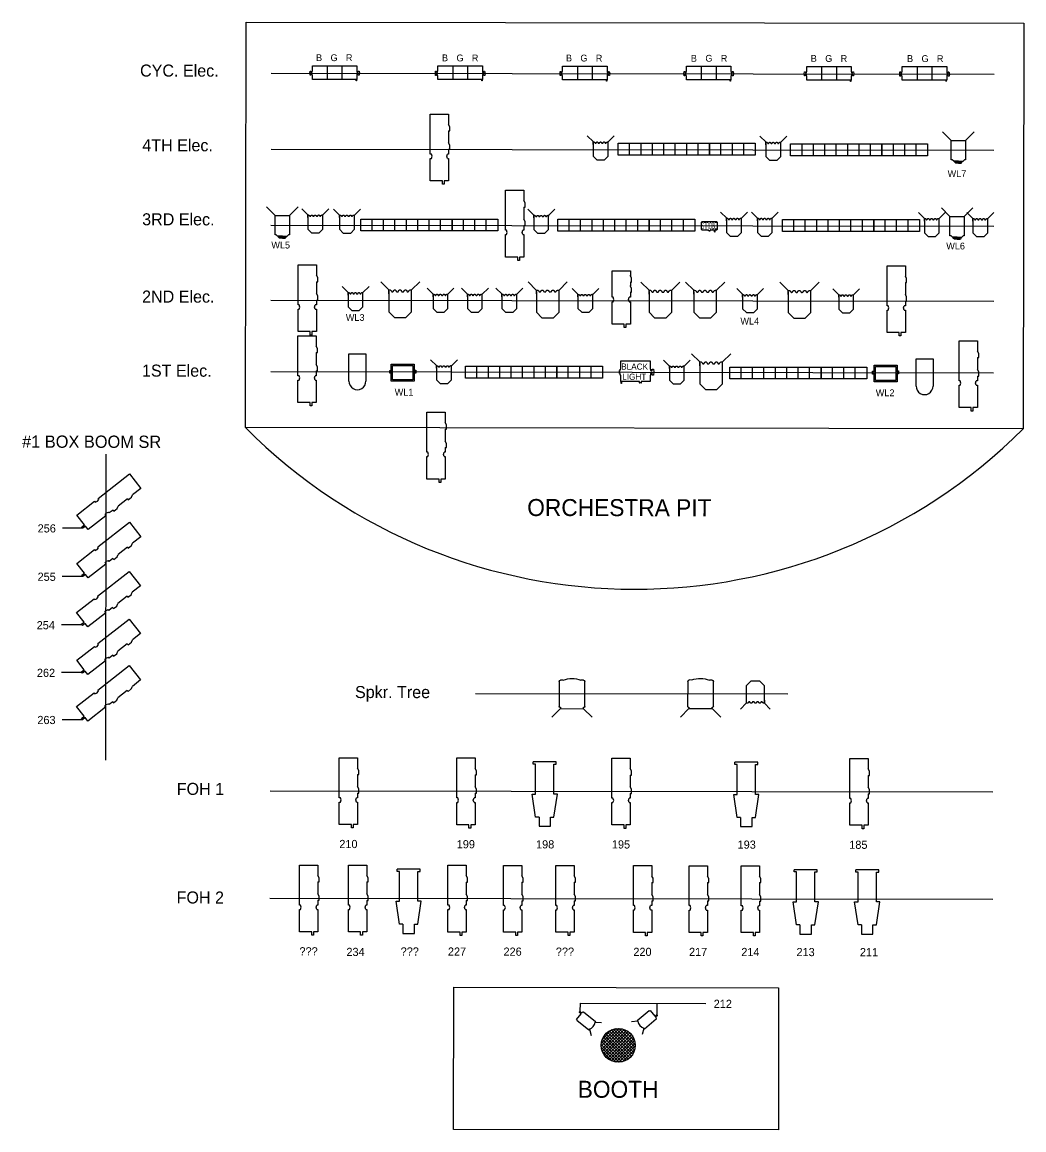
# Model space of a CAD drawing. Extents: x -17897 to 28333, y -5450 to 20354.
# Drawn here: x -17897 to -3157, y -5450 to 10852 of the extents above; entities that cross this region are included whole.
import ezdxf
from ezdxf.enums import TextEntityAlignment as Align

# ---------------------------------------------------------------- set-up
doc = ezdxf.new("R2010")
doc.units = 0
doc.layers.get('0').update_dxf_attribs({"linetype": 'CONTINUOUS'})
doc.layers.add('LANTERNS', color=7, linetype='CONTINUOUS')

# ---------------------------------------------------------------- blocks, each defined once
blk = doc.blocks.new('Par64-60')
at = {"layer": 'LANTERNS'}
for p, q in [((-130, 389), (120, 389)), ((-130, -11), (-130, 389)), ((120, 389), (120, -11))]:
    blk.add_line(p, q, dxfattribs=at)
blk.add_arc((-5, -13), 125, 179.33, 0.67, dxfattribs=at)
at = {"layer": 'LANTERNS', "width": 0.882353, "flags": 4}
blk.add_attdef('COLOUR', text='', height=50, dxfattribs=at).set_placement((-130, 189), (120, 189), align=Align.FIT)
blk = doc.blocks.new('Alto14-32')
for p, q in [((-137, 532), (133, 532)), ((-137, -56), (-137, 532)), ((133, 532), (133, 379)), ((152, 345), (133, 379)), ((152, 284), (152, 345)), ((133, 284), (152, 284)), ((133, 284), (133, 108)), ((152, 74), (133, 108)), ((133, 13), (152, 13)), ((133, 13), (133, -56)), ((152, 13), (152, 74)), ((-121, -56), (-137, -56)), ((-137, -451), (-137, -121)), ((-137, -121), (-121, -121)), ((-111, -89), (-121, -56)), ((-121, -121), (-111, -89)), ((107, -89), (117, -56)), ((117, -121), (107, -89)), ((133, -56), (117, -56)), ((117, -121), (133, -121)), ((133, -121), (133, -451)), ((43, -451), (-137, -451)), ((43, -501), (43, -451)), ((133, -451), (68, -451)), ((68, -451), (68, -501)), ((68, -501), (43, -501))]:
    blk.add_line(p, q)
for tag, width, p, p2 in [('COLOUR', 0.772628, (-109, 282), (110, 282)), ('GOBO/IRIS', 0.545, (-111, -89), (107, -89))]:
    blk.add_attdef(tag, text='', height=50, dxfattribs=dict(width=width)).set_placement(p, p2, align=Align.FIT)
blk = doc.blocks.new('AuroraFlood')
for p, q in [((-193, -3), (-193, 39)), ((-193, 39), (-179, 39)), ((-179, 39), (-179, 28)), ((-179, 28), (-171, 28)), ((-171, 10), (-179, 10)), ((-179, 10), (-179, -3)), ((-171, 130), (169, 130)), ((-171, 28), (-171, 130)), ((-171, -120), (-171, 10)), ((-151, -100), (-151, 110)), ((-151, 110), (149, 110)), ((149, 110), (149, -100)), ((169, 130), (169, 29)), ((169, 29), (177, 29)), ((169, 11), (169, -120)), ((177, 11), (169, 11)), ((177, 42), (191, 42)), ((177, 29), (177, 42)), ((177, 0), (177, 11)), ((191, 42), (191, 0)), ((-179, -3), (-193, -3)), ((169, -120), (-171, -120)), ((149, -100), (-151, -100)), ((191, 0), (177, 0))]:
    blk.add_line(p, q)
at = {"width": 1.058824, "flags": 4}
blk.add_attdef('COLOUR', text='', height=50, dxfattribs=at).set_placement((-151, 5), (149, 5), align=Align.FIT)
blk = doc.blocks.new('14INSFR')
for p, q in [((-0.194, 0.2), (-0.194, 0.27)), ((-0.194, 0.244), (-0.194, -0.116)), ((0.204, -0.116), (0.204, 0.244)), ((0.205, 0.243), (0.205, 0.27)), ((-0.194, -0.116), (-0.095, -0.215)), ((0.105, -0.215), (0.204, -0.116)), ((-0.095, -0.215), (0.105, -0.215))]:
    blk.add_line(p, q)
blk.add_lwpolyline([(-0.194, 0.27), (-0.18, 0.269), (-0.17, 0.267), (-0.163, 0.263), (-0.158, 0.259), (-0.154, 0.255), (-0.151, 0.25), (-0.149, 0.246), (-0.147, 0.242), (-0.144, 0.239), (-0.14, 0.237), (-0.137, 0.235), (-0.133, 0.235), (-0.129, 0.235), (-0.125, 0.236), (-0.122, 0.237), (-0.119, 0.239), (-0.116, 0.242), (-0.115, 0.244), (-0.113, 0.248), (-0.112, 0.251), (-0.11, 0.255), (-0.109, 0.258), (-0.107, 0.261), (-0.105, 0.263), (-0.102, 0.265), (-0.098, 0.267), (-0.094, 0.268), (-0.09, 0.268), (-0.086, 0.268), (-0.082, 0.267), (-0.079, 0.265), (-0.076, 0.263), (-0.073, 0.261), (-0.071, 0.258), (-0.07, 0.255), (-0.069, 0.251), (-0.067, 0.248), (-0.065, 0.244), (-0.063, 0.242), (-0.061, 0.239), (-0.058, 0.237), (-0.054, 0.235), (-0.05, 0.235), (-0.046, 0.234), (-0.041, 0.235), (-0.037, 0.235), (-0.033, 0.237), (-0.03, 0.239), (-0.028, 0.242), (-0.026, 0.244), (-0.024, 0.248), (-0.023, 0.251), (-0.021, 0.255), (-0.019, 0.258), (-0.017, 0.261), (-0.015, 0.263), (-0.012, 0.265), (-0.008, 0.267), (-0.004, 0.268), (0.001, 0.268), (0.005, 0.268), (0.009, 0.267), (0.013, 0.265), (0.016, 0.263), (0.019, 0.261), (0.021, 0.258), (0.023, 0.255), (0.024, 0.251), (0.026, 0.248), (0.028, 0.244), (0.03, 0.242), (0.033, 0.239), (0.036, 0.237), (0.04, 0.235), (0.045, 0.235), (0.05, 0.234), (0.054, 0.235), (0.059, 0.236), (0.063, 0.237), (0.066, 0.239), (0.069, 0.242), (0.071, 0.245), (0.073, 0.248), (0.075, 0.252), (0.076, 0.255), (0.078, 0.259), (0.08, 0.262), (0.082, 0.264), (0.085, 0.266), (0.089, 0.268), (0.093, 0.269), (0.097, 0.269), (0.101, 0.269), (0.105, 0.268), (0.109, 0.266), (0.112, 0.264), (0.114, 0.262), (0.116, 0.259), (0.118, 0.255), (0.119, 0.252), (0.12, 0.248), (0.122, 0.245), (0.123, 0.242), (0.126, 0.239), (0.128, 0.237), (0.132, 0.236), (0.135, 0.235), (0.139, 0.235), (0.142, 0.235), (0.146, 0.237), (0.149, 0.239), (0.152, 0.242), (0.154, 0.246), (0.156, 0.251), (0.159, 0.255), (0.163, 0.26), (0.169, 0.264), (0.178, 0.267), (0.189, 0.27), (0.205, 0.27)])
blk = doc.blocks.new('6inchFresnel')
for p, q in [((-107, 133), (-196, 221)), ((110, 133), (199, 221))]:
    blk.add_line(p, q)
at = {"xscale": 546, "yscale": 546, "zscale": 546}
blk.add_blockref('14INSFR', (-2, -14), dxfattribs=at)
at = {"width": 0.76695}
blk.add_attdef('COLOUR', text='', height=50, dxfattribs=at).set_placement((-107, 21), (110, 21), align=Align.FIT)
blk = doc.blocks.new('S-batten(2x4 cct)')
for p, q in [((-951, 159), (969, 159)), ((-951, -91), (-951, 159)), ((-711, -91), (-711, 159)), ((-471, -91), (-471, 159)), ((-231, -91), (-231, 159)), ((9, -91), (9, 159)), ((249, -91), (249, 159)), ((489, -91), (489, 159)), ((729, -91), (729, 159)), ((969, 159), (969, -91)), ((969, -91), (-951, -91))]:
    blk.add_line(p, q)
for tag, p in [('COL1', (-831, 34)), ('COL2', (-591, 34)), ('COL3', (-351, 34)), ('COL4', (-111, 34))]:
    blk.add_attdef(tag, text='', height=50).set_placement(p, align=Align.CENTER)
blk = doc.blocks.new('10InchFresnel')
for p, q in [((-162, 211), (-282, 331)), ((172, 211), (293, 331))]:
    blk.add_line(p, q)
at = {"xscale": 840, "yscale": 840, "zscale": 840}
blk.add_blockref('14INSFR', (1, -15), dxfattribs=at)
at = {"flags": 4}
blk.add_attdef('COLOUR', text='', height=50, dxfattribs=at).set_placement((-3, -1), align=Align.CENTER)
blk = doc.blocks.new('*X95')
at = {"color": 0}
for p, q in [((1.018, 1.333), (1.282, 1.596)), ((1.02, 1.379), (1.235, 1.594)), ((1.024, 1.293), (1.321, 1.591)), ((1.034, 1.259), (1.356, 1.581)), ((1.036, 1.44), (1.174, 1.578)), ((1.048, 1.228), (1.387, 1.567)), ((1.065, 1.2), (1.414, 1.549)), ((1.415, 1.144), (1.066, 1.494)), ((1.086, 1.176), (1.439, 1.529)), ((1.44, 1.165), (1.086, 1.518)), ((1.461, 1.188), (1.109, 1.54)), ((1.109, 1.154), (1.461, 1.506)), ((1.48, 1.214), (1.135, 1.559)), ((1.135, 1.135), (1.48, 1.48)), ((1.496, 1.243), (1.165, 1.574)), ((1.508, 1.276), (1.197, 1.586)), ((1.516, 1.313), (1.234, 1.594)), ((1.518, 1.356), (1.277, 1.596)), ((1.51, 1.408), (1.33, 1.589)), ((1.471, 1.492), (1.414, 1.55)), ((1.283, 1.097), (1.018, 1.361)), ((1.236, 1.099), (1.02, 1.315)), ((1.322, 1.103), (1.024, 1.401)), ((1.357, 1.113), (1.034, 1.435)), ((1.387, 1.127), (1.048, 1.466)), ((1.164, 1.119), (1.495, 1.45)), ((1.197, 1.107), (1.508, 1.418)), ((1.234, 1.099), (1.516, 1.381)), ((1.276, 1.097), (1.518, 1.338)), ((1.176, 1.114), (1.036, 1.254)), ((1.329, 1.104), (1.51, 1.286)), ((1.411, 1.142), (1.473, 1.204))]:
    blk.add_line(p, q, dxfattribs=at)
blk = doc.blocks.new('Mirrball')
blk.add_circle((0, 0), 250)
at = {"xscale": 1000, "yscale": 1000, "zscale": 1000}
blk.add_blockref('*X95', (-1268, -1347), dxfattribs=at)
blk = doc.blocks.new('PreludePC')
for p, q in [((-82, 120), (-69, 120)), ((81, 120), (67, 120))]:
    blk.add_line(p, q)
blk.add_arc((-1, 14), 125, 57.0303, 122.9697)
at = {"layer": 'LANTERNS'}
for p, q in [((-69, 120), (-124, 198)), ((67, 120), (122, 198)), ((-82, -106), (-82, 120)), ((81, 120), (81, -106)), ((-73, -106), (-82, -106)), ((-73, -117), (-73, -106)), ((-55, -117), (-73, -117)), ((-55, -148), (-55, -117)), ((-46, -153), (-55, -148)), ((-37, -148), (-46, -153)), ((72, -117), (-37, -117)), ((-37, -117), (-37, -148)), ((81, -106), (72, -106)), ((72, -106), (72, -117))]:
    blk.add_line(p, q, dxfattribs=at)
at = {"width": 0.514529, "flags": 4}
blk.add_attdef('COLOUR', text='', height=50, dxfattribs=at).set_placement((-73, -10), (73, -10), align=Align.FIT)
blk = doc.blocks.new('Patt243')
for p, q in [((-160, 213), (-287, 340)), ((180, 213), (307, 340)), ((-180, -187), (-180, 183)), ((-170, 193), (-160, 193)), ((-160, 213), (180, 213)), ((-160, 193), (-160, 213)), ((180, 213), (180, 193)), ((180, 193), (190, 193)), ((200, 183), (200, -187)), ((-120, -207), (-160, -207)), ((180, -207), (140, -207))]:
    blk.add_line(p, q)
for centre, radius, start, end in [((-170, 183), 10, 90, 180), ((190, 183), 10, 0, 90), ((-160, -187), 20, 180, 270), ((10, 152), 382, 250.1113, 289.8887), ((180, -187), 20, 270, 0)]:
    blk.add_arc(centre, radius, start, end)
at = {"width": 1.198838}
blk.add_attdef('COLOUR', text='', height=50, dxfattribs=at).set_placement((-160, -2), (180, -2), align=Align.FIT)
blk = doc.blocks.new('8inchFresnel')
for p, q in [((-128, 163), (-213, 248)), ((139, 163), (224, 248))]:
    blk.add_line(p, q)
at = {"xscale": 672, "yscale": 672, "zscale": 672}
blk.add_blockref('14INSFR', (2, -18), dxfattribs=at)
at = {"width": 0.943938}
blk.add_attdef('COLOUR', text='', height=50, dxfattribs=at).set_placement((-128, 25), (139, 25), align=Align.FIT)
blk = doc.blocks.new('LekoLite6x16')
at = {"layer": 'LANTERNS'}
for p, q in [((88.2, 302.3), (-111.8, 302.3)), ((-111.8, 282.3), (-111.8, 302.3)), ((88.2, 282.3), (88.2, 302.3)), ((-91.8, 282.3), (-111.8, 282.3)), ((-91.8, 22.3), (-91.8, 282.3)), ((68.2, 22.3), (68.2, 282.3)), ((68.2, 282.3), (88.2, 282.3)), ((-91.8, -177.7), (-121.8, 22.3)), ((-121.8, 22.3), (-91.8, 22.3)), ((68.2, -177.7), (98.2, 22.3)), ((98.2, 22.3), (68.2, 22.3)), ((-61.8, -177.7), (-91.8, -177.7)), ((-61.8, -177.7), (-61.8, -257.7)), ((38.2, -257.7), (38.2, -177.7)), ((38.2, -177.7), (68.2, -177.7)), ((-61.8, -257.7), (38.2, -257.7))]:
    blk.add_line(p, q, dxfattribs=at)
at = {"layer": 'LANTERNS', "flags": 4}
for tag, width, p, p2 in [('COLOUR', 0.564363, (-91.8, 152.3), (68.1, 152.3)), ('GOBO/IRIS', 0.399757, (-91.8, -33.2), (68.1, -33.2))]:
    blk.add_attdef(tag, text='', height=50, dxfattribs=dict(at, width=width)).set_placement(p, p2, align=Align.FIT)
blk = doc.blocks.new('Coda3')
at = {"layer": 'LANTERNS'}
for p, q in [((-361, 0), (-358, 30)), ((-358, -30), (-361, 0)), ((-358, 30), (-344, 30)), ((-344, 30), (-344, 12)), ((-344, 12), (-334, 12)), ((-334, 15), (-328, 15)), ((-334, 12), (-334, 15)), ((-328, 15), (-328, 30)), ((-328, 30), (-323, 30)), ((-323, 109), (330, 109)), ((-323, 30), (-323, 109)), ((-105, 109), (-105, -92)), ((112, 109), (112, -92)), ((330, 109), (330, 30)), ((330, 30), (333, 30)), ((333, 30), (333, 15)), ((333, 15), (340, 15)), ((340, 15), (340, 12)), ((340, 12), (351, 12)), ((351, 12), (351, 30)), ((351, 30), (363, 30)), ((363, 30), (371, 0)), ((371, 0), (365, -30)), ((-346, -30), (-358, -30)), ((-334, -11), (-346, -11)), ((-346, -11), (-346, -30)), ((-334, -15), (-334, -11)), ((-328, -15), (-334, -15)), ((-328, -30), (-328, -15)), ((-323, -30), (-328, -30)), ((-323, -92), (-323, -30)), ((321, -92), (-323, -92)), ((321, -112), (321, -92)), ((325, -112), (321, -112)), ((325, -92), (325, -112)), ((330, -92), (325, -92)), ((330, -30), (330, -92)), ((333, -30), (330, -30)), ((333, -15), (333, -30)), ((340, -15), (333, -15)), ((351, -11), (340, -11)), ((340, -11), (340, -15)), ((351, -30), (351, -11)), ((365, -30), (351, -30))]:
    blk.add_line(p, q, dxfattribs=at)
at = {"flags": 4}
for tag, width, p, p2 in [('COLOUR1', 0.687834, (-323, -30), (-105, -30)), ('COLOUR2', 0.640876, (-103, -30), (110, -30))]:
    blk.add_attdef(tag, text='', height=50, dxfattribs=dict(at, width=width)).set_placement(p, p2, align=Align.FIT)
at = {"width": 0.63974, "flags": 4}
blk.add_attdef('COLOUR3', text='', height=50, rotation=0.0569, dxfattribs=at).set_placement((116, -30), (330, -30), align=Align.FIT)
blk = doc.blocks.new('Nocturne')
at = {"layer": 'LANTERNS'}
for p, q in [((-185, 6), (-178, 6)), ((-185, -25), (-185, 6)), ((-178, 20), (-173, 20)), ((-178, 6), (-178, 20)), ((-174, 20), (-174, 99)), ((-174, 99), (114, 99)), ((114, 99), (114, 20)), ((114, 20), (118, 20)), ((118, 20), (118, 6)), ((118, 6), (125, 6)), ((125, 6), (125, 2)), ((125, 2), (136, 2)), ((136, 20), (147, 20)), ((136, 2), (136, 20)), ((147, 20), (152, -9)), ((-178, -25), (-185, -25)), ((-178, -40), (-178, -25)), ((-173, -40), (-178, -40)), ((-173, -101), (-173, -40)), ((-169, -101), (-173, -101)), ((-169, -122), (-169, -101)), ((-167, -101), (-167, -122)), ((10, -101), (-167, -101)), ((10, -103), (10, -101)), ((10, -110), (10, -103)), ((28, -101), (28, -110)), ((114, -101), (28, -101)), ((114, -40), (114, -101)), ((118, -40), (114, -40)), ((125, -25), (118, -25)), ((118, -25), (118, -40)), ((125, -21), (125, -25)), ((136, -21), (125, -21)), ((136, -40), (136, -21)), ((147, -40), (136, -40)), ((152, -9), (147, -40)), ((-167, -122), (-169, -122)), ((9, -116), (9, -114)), ((9, -114), (11, -114)), ((29, -116), (9, -116)), ((11, -110), (10, -110)), ((11, -114), (11, -110)), ((28, -110), (27, -110)), ((27, -110), (27, -114)), ((27, -114), (29, -114)), ((29, -114), (29, -116))]:
    blk.add_line(p, q, dxfattribs=at)
at = {"layer": 'LANTERNS', "flags": 4}
blk.add_attdef('COLOUR', text='', height=50, dxfattribs=at).set_placement((-28, -31), align=Align.CENTER)
blk = doc.blocks.new('Alto20-38')
for p, q in [((-140, 24), (-140, 412)), ((-140, 412), (130, 412)), ((148, 309), (129, 343)), ((130, 412), (130, 342)), ((129, 248), (148, 248)), ((148, 161), (129, 195)), ((130, 248), (130, 193)), ((148, 248), (148, 309)), ((-124, 24), (-140, 24)), ((-114, -9), (-124, 24)), ((104, -9), (114, 24)), ((130, 24), (114, 24)), ((129, 100), (148, 100)), ((130, 100), (130, 24)), ((148, 100), (148, 161)), ((-140, -371), (-140, -41)), ((-140, -41), (-124, -41)), ((-124, -41), (-114, -9)), ((114, -41), (104, -9)), ((114, -41), (130, -41)), ((130, -41), (130, -371)), ((40, -371), (-140, -371)), ((40, -421), (40, -371)), ((65, -421), (40, -421)), ((65, -371), (65, -421)), ((130, -371), (65, -371))]:
    blk.add_line(p, q)
for tag, width, p, p2 in [('COLOUR', 0.773168, (-113, 247), (106, 247)), ('GOBO/IRIS', 0.545, (-114, -9), (104, -9))]:
    blk.add_attdef(tag, text='', height=50, dxfattribs=dict(width=width)).set_placement(p, p2, align=Align.FIT)
blk = doc.blocks.new('CompactFresnel')
for p, q in [((-98, 156), (-225, 283)), ((112, 156), (240, 283)), ((-98, -129), (-98, 156)), ((-98, 156), (112, 156)), ((112, 156), (112, -129)), ((-83, -129), (-98, -129)), ((-63, -149), (-83, -129)), ((7, -149), (-63, -149)), ((-51, -161), (-51, -149)), ((-33, -179), (-51, -161)), ((-36, -155), (-36, -149)), ((-27, -164), (-36, -155)), ((7, -149), (77, -149)), ((41, -164), (49, -155)), ((47, -179), (64, -161)), ((49, -155), (49, -149)), ((64, -161), (64, -149)), ((77, -149), (97, -129)), ((112, -129), (97, -129)), ((7, -179), (-33, -179)), ((7, -164), (-27, -164)), ((7, -164), (41, -164)), ((7, -179), (47, -179))]:
    blk.add_line(p, q)
at = {"width": 0.741176, "flags": 4}
blk.add_attdef('COLOUR', text='', height=50, dxfattribs=at).set_placement((-98, 13), (112, 13), align=Align.FIT)
blk = doc.blocks.new('Strobe')
for p, q in [((-110, 55), (-100, 65)), ((-110, -55), (-110, 55)), ((-100, 65), (110, 65)), ((120, 55), (110, 65)), ((120, 55), (120, -55)), ((-110, -55), (-100, -65)), ((-8, -65), (-100, -65)), ((-8, -76), (-8, -65)), ((5, -76), (-8, -76)), ((5, -76), (18, -76)), ((18, -76), (18, -65)), ((84, -65), (18, -65)), ((84, -90), (84, -65)), ((84, -90), (94, -90)), ((110, -65), (94, -65)), ((94, -90), (94, -65)), ((110, -65), (120, -55))]:
    blk.add_line(p, q)
at = {"width": 0.405601}
blk.add_text('STROBE', height=100, dxfattribs=at).set_placement((-110, -50), (120, -50), align=Align.FIT)
blk.add_attdef('TYPE', (4, 0), '', height=0.1)
blk.add_attdef('TYPE', text='', height=50).set_placement((4, -145), align=Align.CENTER)

msp = doc.modelspace()

# ---------------------------------------------------------------- linework, layer by layer
at = {"layer": 'LANTERNS', "color": 0}
for p, q in [((-14233, 10103, -266), (-3596, 10087, -266)), ((-14234, 8984, -266), (-3598, 8968, -266)), ((-14236, 7864, -266), (-3599, 7849, -266)), ((-14237, 6761, -266), (-3601, 6746, -266)), ((-14239, 5708, -266), (-3602, 5692, -266)), ((-16665, 4492, -266), (-16671, -10, -266)), ((-6628, 963, -266), (-11228, 969, -266)), ((-14248, -461, -266), (-3612, -476, -266)), ((-14250, -2040, -266), (-3614, -2056, -266)), ((-9684, -3707, -266), (-9683, -3586, -266)), ((-9683, -3586, -266), (-7836, -3589, -266)), ((-8555, -3763, -266), (-8554, -3588, -266))]:
    msp.add_line(p, q, dxfattribs=at)
at = {"layer": 'LANTERNS'}
for p, q in [((-17005, 3405, -266), (-17305, 3405, -266)), ((-17006, 2693, -266), (-17306, 2694, -266)), ((-17019, 1980, -266), (-17319, 1981, -266)), ((-17016, 1279, -266), (-17316, 1279, -266)), ((-17009, 585, -266), (-17309, 586, -266))]:
    msp.add_line(p, q, dxfattribs=at)
at = {"layer": 'LANTERNS', "color": 0, "elevation": -266}
for points in [[(-14603, 10852), (-3157, 10835), (-3166, 4868), (-14612, 4885)], [(-11547, -3352), (-6767, -3359), (-6770, -5450), (-11550, -5443)]]:
    msp.add_lwpolyline(points, close=True, dxfattribs=at)
at = {"layer": 'LANTERNS', "color": 0}
msp.add_arc((-8880, 10599, -266), 8093, 224.9156, 314.9156, dxfattribs=at)

# ---------------------------------------------------------------- block references
at = {"color": 0}
for p in [(-12959, 5581, -266), (-4613, 5508, -266)]:
    msp.add_blockref('Par64-60', p, dxfattribs=at)
at = {"layer": 'LANTERNS', "color": 0}
for name, p in [('Coda3', (-13303, 10101, -266)), ('Coda3', (-11455, 10098, -266)), ('Coda3', (-9621, 10095, -266)), ('Coda3', (-7799, 10093, -266)), ('Coda3', (-6028, 10090, -266)), ('Coda3', (-4623, 10088, -266)), ('Alto14-32', (-11754, 8967, -266)), ('6inchFresnel', (-9385, 8956, -266)), ('6inchFresnel', (-6844, 8952, -266)), ('CompactFresnel', (-4127, 8955, -266)), ('Alto14-32', (-10648, 7846, -266)), ('CompactFresnel', (-14075, 7850, -266)), ('6inchFresnel', (-13584, 7881, -266)), ('6inchFresnel', (-13118, 7880, -266)), ('6inchFresnel', (-10259, 7876, -266)), ('6inchFresnel', (-7423, 7833, -266)), ('6inchFresnel', (-6970, 7833, -266)), ('6inchFresnel', (-4513, 7830, -266)), ('CompactFresnel', (-4146, 7836, -266)), ('6inchFresnel', (-3799, 7829, -266)), ('Strobe', (-7792, 7855, -266)), ('Alto14-32', (-13700, 6748, -266)), ('Alto20-38', (-9077, 6778, -266)), ('Alto14-32', (-5034, 6734, -266)), ('10InchFresnel', (-12339, 6701, -266)), ('10InchFresnel', (-10169, 6698, -266)), ('10InchFresnel', (-8511, 6696, -266)), ('10InchFresnel', (-7852, 6695, -266)), ('10InchFresnel', (-6464, 6693, -266)), ('6inchFresnel', (-12992, 6739, -266)), ('6inchFresnel', (-11742, 6716, -266)), ('6inchFresnel', (-11236, 6716, -266)), ('6inchFresnel', (-10729, 6715, -266)), ('6inchFresnel', (-9610, 6713, -266)), ('6inchFresnel', (-7187, 6709, -266)), ('6inchFresnel', (-5774, 6707, -266)), ('Alto14-32', (-13702, 5705, -266)), ('Alto14-32', (-3974, 5630, -266)), ('6inchFresnel', (-11690, 5663, -266)), ('6inchFresnel', (-11690, 5663, -266)), ('6inchFresnel', (-8265, 5658, -266)), ('10InchFresnel', (-7764, 5641, -266)), ('AuroraFlood', (-12296, 5688, -266)), ('AuroraFlood', (-5191, 5676, -266)), ('Alto14-32', (-11806, 4579, -266)), ('Alto14-32', (-13093, -506, -266)), ('Alto14-32', (-11365, -509, -266)), ('Alto14-32', (-9082, -512, -266)), ('Alto14-32', (-5580, -517, -266)), ('Alto14-32', (-13678, -2085, -266)), ('Alto14-32', (-12959, -2086, -266)), ('Alto14-32', (-11495, -2088, -266)), ('Alto14-32', (-10676, -2090, -266)), ('Alto14-32', (-9907, -2091, -266)), ('Alto14-32', (-8766, -2093, -266)), ('Alto14-32', (-7947, -2094, -266)), ('Alto14-32', (-7178, -2095, -266)), ('Mirrball', (-9125, -4206, -266))]:
    msp.add_blockref(name, p, dxfattribs=at)
for name, p, xscale, yscale, zscale in [('S-batten(2x4 cct)', (-8460, 8957, -266), 0.7, 0.7, 0.7), ('S-batten(2x4 cct)', (-7788, 8957, -266), 0.7, 0.7, 0.7), ('S-batten(2x4 cct)', (-5923, 8949, -266), 0.7, 0.7, 0.7), ('S-batten(2x4 cct)', (-5251, 8949, -266), 0.7, 0.7, 0.7), ('S-batten(2x4 cct)', (-12250, 7843, -266), 0.7, 0.7, 0.7), ('S-batten(2x4 cct)', (-11578, 7843, -266), 0.7, 0.7, 0.7), ('S-batten(2x4 cct)', (-9349, 7839, -266), 0.7, 0.7, 0.7), ('S-batten(2x4 cct)', (-8677, 7839, -266), 0.7, 0.7, 0.7), ('S-batten(2x4 cct)', (-6044, 7834, -266), 0.7, 0.7, 0.7), ('S-batten(2x4 cct)', (-5372, 7834, -266), 0.7, 0.7, 0.7), ('S-batten(2x4 cct)', (-10707, 5677, -266), 0.7, 0.7, 0.7), ('S-batten(2x4 cct)', (-10035, 5677, -266), 0.7, 0.7, 0.7), ('Nocturne', (-8829, 5717, -266), 1.5, 1.5, 1.5), ('S-batten(2x4 cct)', (-6820, 5665, -266), 0.7, 0.7, 0.7), ('S-batten(2x4 cct)', (-6148, 5665, -266), 0.7, 0.7, 0.7), ('LekoLite6x16', (-10187, -546, -266), 1.69, 1.69, 1.69), ('LekoLite6x16', (-7221, -551, -266), 1.69, 1.69, 1.69), ('LekoLite6x16', (-12190, -2123, -266), 1.69, 1.69, 1.69), ('LekoLite6x16', (-6347, -2132, -266), 1.69, 1.69, 1.69), ('LekoLite6x16', (-5442, -2133, -266), 1.69, 1.69, 1.69)]:
    msp.add_blockref(name, p, dxfattribs=dict(at, xscale=xscale, yscale=yscale, zscale=zscale))
for name, p, rotation in [('Alto14-32', (-16652, 3768, -266), 308.0223428221419), ('Alto14-32', (-16653, 3056, -266), 308.0223428221419), ('Alto14-32', (-16658, 2333, -266), 308.0223428221419), ('Alto14-32', (-16655, 1632, -266), 308.0223428221419), ('Alto14-32', (-16656, 948, -266), 308.0223428221419), ('8inchFresnel', (-7103, 991, -266), 179.9999999999999), ('PreludePC', (-9603, -3843, -266), 231.4247789364924), ('PreludePC', (-8701, -3826, -266), 130.1482209153206)]:
    msp.add_blockref(name, p, dxfattribs=dict(at, rotation=rotation))
at = {"layer": 'LANTERNS', "color": 0, "xscale": -1, "rotation": 179.8312944973024}
for p in [(-9816, 962, -266), (-7924, 963, -266)]:
    msp.add_blockref('Patt243', p, dxfattribs=at)

# ---------------------------------------------------------------- texts
at = {"layer": 'LANTERNS', "color": 0, "attachment_point": 1, "rotation": 359.9156}
for s, width, heights, insert, char_height in [('B', 142.3, [0], (-13572, 10378, -266), 100), ('G', 142.3, [0], (-13359, 10378, -266), 100), ('R', 142.3, [0], (-13133, 10378, -266), 100), ('B', 142.3, [0], (-11719, 10376, -266), 100), ('G', 142.3, [0], (-11506, 10375, -266), 100), ('R', 142.3, [0], (-11280, 10375, -266), 100), ('B', 142.3, [0], (-9895, 10373, -266), 100), ('G', 142.3, [0], (-9682, 10373, -266), 100), ('R', 142.3, [0], (-9456, 10372, -266), 100), ('B', 142.3, [0], (-8057, 10370, -266), 100), ('G', 142.3, [0], (-7843, 10370, -266), 100), ('R', 142.3, [0], (-7617, 10370, -266), 100), ('B', 142.3, [0], (-6293, 10368, -266), 100), ('G', 142.3, [0], (-6080, 10367, -266), 100), ('R', 142.3, [0], (-5853, 10367, -266), 100), ('B', 142.3, [0], (-4876, 10366, -266), 100), ('G', 142.3, [0], (-4663, 10365, -266), 100), ('R', 142.3, [0], (-4437, 10365, -266), 100), ('CYC. Elec.', 1606.05, [0], (-16162, 10228, -266), 177), ('4TH Elec.', 1759.46, [0], (-16129, 9129, -266), 177), ('WL7', 336.64, [0], (-4279, 8673, -266), 100), ('3RD Elec.', 1571.19, [0], (-16131, 8039, -266), 177), ('WL5', 336.64, [0], (-14230, 7621, -266), 100), ('WL6', 336.64, [0], (-4299, 7607, -266), 100), ('2ND Elec.', 1440.86, [0], (-16132, 6902, -266), 177), ('WL3', 336.64, [0], (-13134, 6556, -266), 100), ('WL4', 336.64, [0], (-7328, 6502, -266), 100), ('1ST Elec.', 1455.34, [0], (-16134, 5812, -266), 177), ('\\pi-165;BLACK\\P\\pi-150;LIGHT', 90, [248], (-8917, 5828, -266), 90), ('WL1', 336.64, [0], (-12415, 5456, -266), 100), ('WL2', 336.64, [0], (-5336, 5447, -266), 100), ('ORCHESTRA PIT', 3642.72, [0], (-10465, 3834, -266), 250), ('256', 483.42, [0], (-17669, 3462, -266), 120), ('255', 483.42, [0], (-17670, 2750, -266), 120), ('254', 483.42, [0], (-17683, 2037, -266), 120), ('262', 483.42, [0], (-17680, 1336, -266), 120), ('Spkr. Tree', 1851.05, [0], (-12999, 1082, -266), 177), ('263', 483.42, [0], (-17673, 642, -266), 120), ('FOH 1', 905.75, [0], (-15622, -343, -266), 177), ('210', 483.42, [0], (-13230, -1183, -266), 120), ('199', 483.42, [0], (-11502, -1186, -266), 120), ('198', 483.42, [0], (-10335, -1188, -266), 120), ('195', 483.42, [0], (-9219, -1189, -266), 120), ('193', 483.42, [0], (-7369, -1192, -266), 120), ('185', 483.42, [0], (-5726, -1194, -266), 120), ('FOH 2', 905.75, [0], (-15624, -1941, -266), 177), ('???', 483.42, [0], (-13816, -2762, -266), 120), ('???', 483.42, [0], (-12327, -2764, -266), 120), ('227', 483.42, [0], (-11632, -2766, -266), 120), ('226', 483.42, [0], (-10814, -2767, -266), 120), ('???', 483.42, [0], (-10044, -2767, -266), 120), ('220', 483.42, [0], (-8903, -2770, -266), 120), ('217', 483.42, [0], (-8084, -2771, -266), 120), ('214', 483.42, [0], (-7315, -2772, -266), 120), ('213', 483.42, [0], (-6503, -2773, -266), 120), ('211', 483.42, [0], (-5570, -2774, -266), 120), ('212', 483.42, [0], (-7721, -3535, -266), 120), ('BOOTH', 1443.34, [0], (-9722, -4727, -266), 250)]:
    msp.add_mtext_dynamic_manual_height_columns(s, width=width, gutter_width=885, heights=heights, dxfattribs=dict(at, insert=insert, char_height=char_height))
at = {"layer": 'LANTERNS', "attachment_point": 1, "rotation": 359.9156}
for s, width, heights, insert, char_height in [('#1 BOX BOOM SR', 2419.87, [134], (-17898, 4769, -266), 180), ('234', 323.8, [0], (-13125, -2771, -266), 120)]:
    msp.add_mtext_dynamic_manual_height_columns(s, width=width, gutter_width=885, heights=heights, dxfattribs=dict(at, insert=insert, char_height=char_height))

doc.saveas('drawing.dxf')
